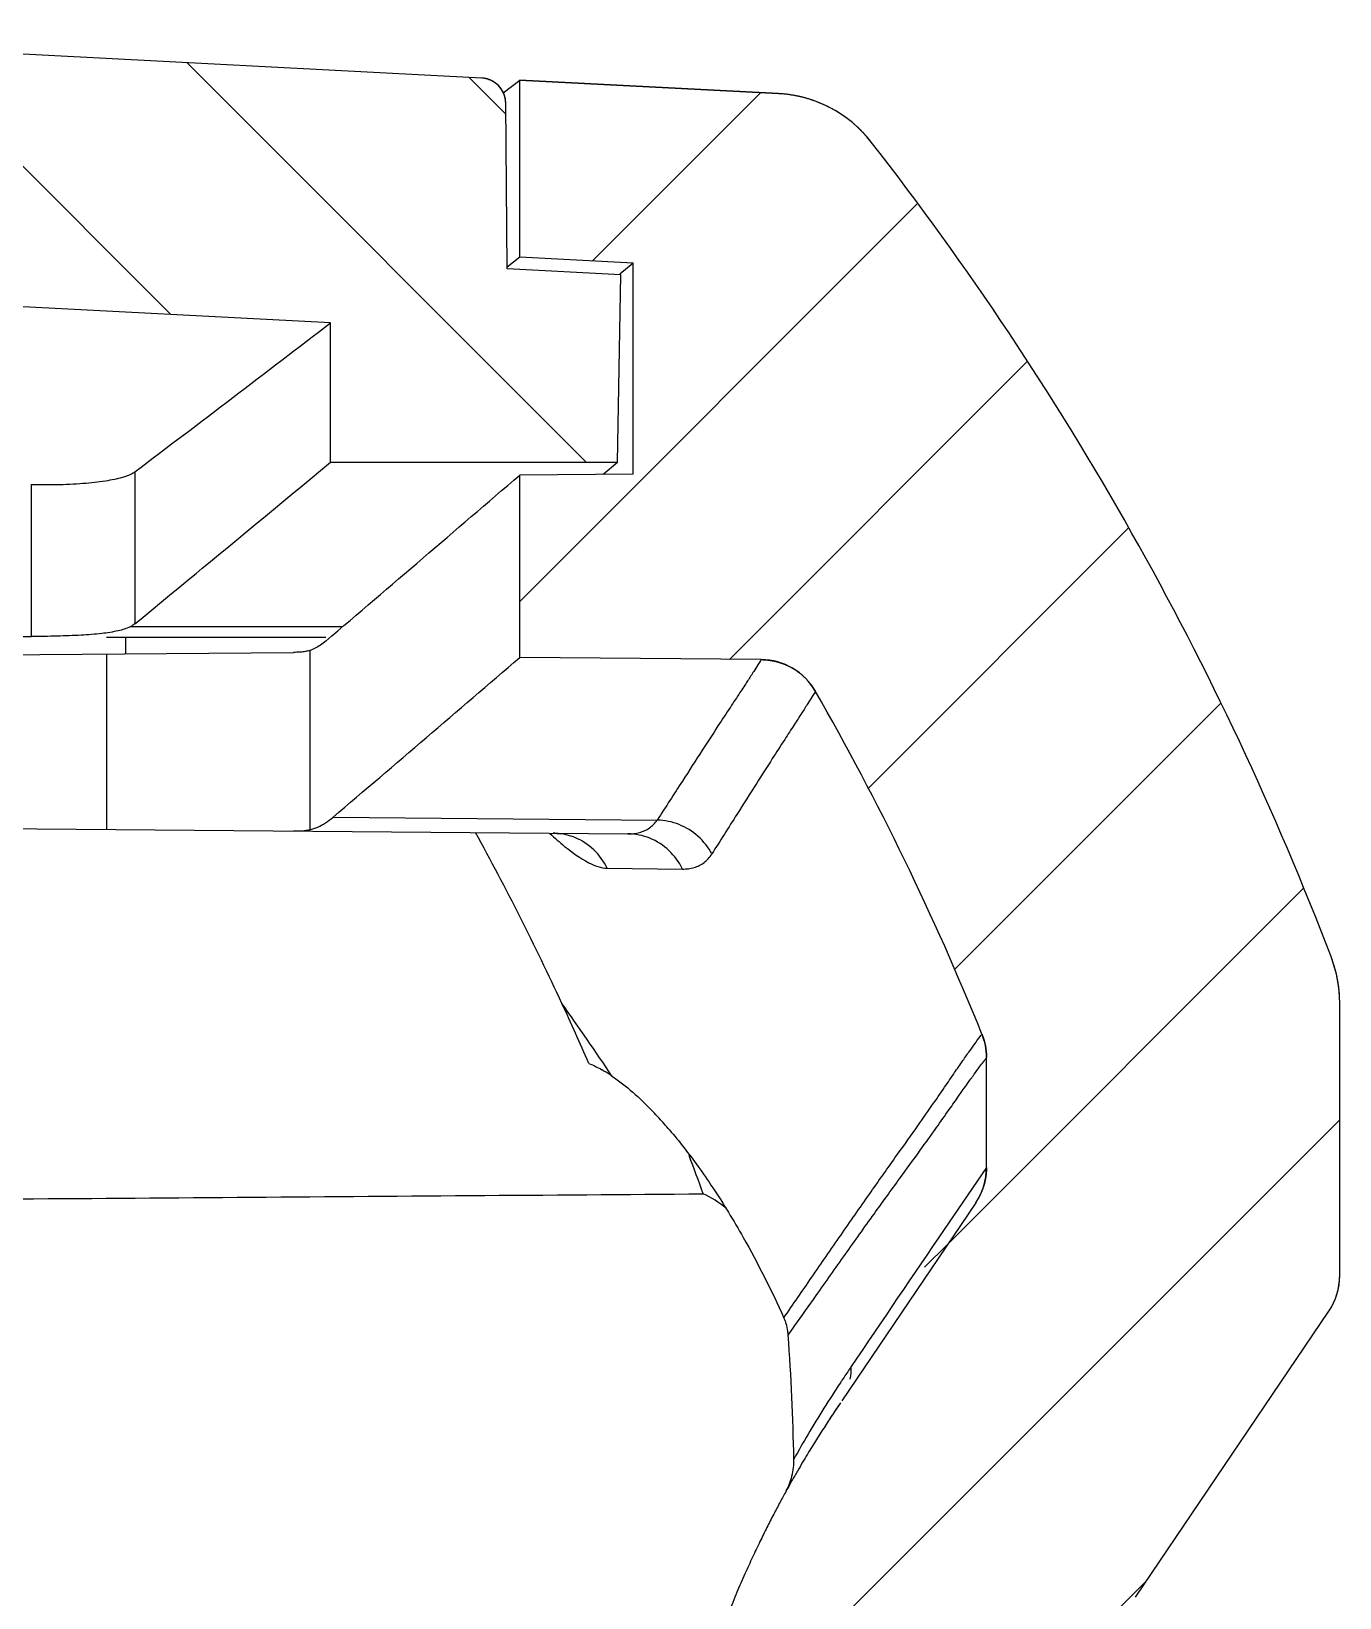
# Model space of a CAD drawing. Header units: millimetres. Extents: x 6083 to 6448, y 1315 to 1569.
# Drawn here: x 6206.71 to 6217.08, y 1501.86 to 1514.27 of the extents above; entities that cross this region are included whole.
import ezdxf

# ---------------------------------------------------------------- set-up
doc = ezdxf.new("R2010")
doc.units = ezdxf.units.MM

msp = doc.modelspace()

# ---------------------------------------------------------------- hatches: boundary and pattern name
at = {"linetype": 'Continuous'}
h = msp.add_hatch(dxfattribs=at)
h.set_pattern_fill('DEFAULT__1', color=40, scale=1.5, angle=135, style=0, pattern_type=0)
h.set_pattern_definition([(135, (5937.74419604273, 1251.767433699985), (-1.0606601718, -1.0606601718), [])])
edge = h.paths.add_edge_path()
edge.add_line((6202.68851067143, 1514.258429574985), (6195.88202617543, 1513.901716837785))
edge.add_spline(control_points=[(6202.68851067143, 1514.258429574985), (6202.95007080233, 1514.272137360585), (6203.21198988413, 1514.272137360585), (6203.47355001503, 1514.258429574985)], knot_values=[0, 0, 0, 0, 1, 1, 1, 1], weights=[1, 0.9990863565000001, 0.9990863565000001, 1], degree=3, periodic=0)
edge.add_line((6210.28003405593, 1513.901716861685), (6203.47355001503, 1514.258429574985))
edge.add_spline(control_points=[(6210.46955923243, 1513.703735954885), (6210.46858570363, 1513.815291326286), (6210.39144077053, 1513.895877974986), (6210.28003403983, 1513.901716554386)], knot_values=[0, 0, 0, 0, 1, 1, 1, 1], weights=[1, 0.8189139795, 0.8189139795, 1], degree=3, periodic=0)
edge.add_line((6210.48103034243, 1512.389124573585), (6210.46955790283, 1513.703735943285))
edge.add_line((6211.38103034323, 1512.341957572286), (6210.48103034243, 1512.389124573586))
edge.add_line((6211.35513526573, 1510.858429574985), (6211.381030343229, 1512.341957572286))
edge.add_line((6209.08103034323, 1510.858429574985), (6211.35513526573, 1510.858429574985))
edge.add_line((6209.08103034323, 1510.858429574985), (6209.08103034323, 1511.961809291585))
edge.add_line((6209.08103034323, 1511.961809291585), (6203.36887810253, 1512.261170505486))
edge.add_spline(control_points=[(6202.79318258393, 1512.261170505486), (6202.98499334653, 1512.271222881585), (6203.177067339931, 1512.271222881585), (6203.36887810253, 1512.261170505486)], knot_values=[0, 0, 0, 0, 1, 1, 1, 1], weights=[1, 0.9990863565000001, 0.9990863565000001, 1], degree=3, periodic=0)
edge.add_line((6202.79318258393, 1512.261170505486), (6197.08103034323, 1511.961809291585))
edge.add_line((6197.08103034323, 1510.858429574985), (6197.08103034323, 1511.961809291585))
edge.add_line((6194.80692542073, 1510.858429574985), (6197.08103034323, 1510.858429574985))
edge.add_line((6194.78103034323, 1512.341957572286), (6194.806925420729, 1510.858429574986))
edge.add_line((6195.68103034433, 1512.389124573685), (6194.78103034323, 1512.341957572286))
edge.add_line((6195.69250277923, 1513.703735411785), (6195.681030344331, 1512.389124573685))
edge.add_spline(control_points=[(6195.88202621803, 1513.901716023685), (6195.77061948883, 1513.895877444385), (6195.693474556431, 1513.815290797085), (6195.69250102683, 1513.703735427085)], knot_values=[0, 0, 0, 0, 1, 1, 1, 1], weights=[1, 0.8189139812, 0.8189139812, 1], degree=3, periodic=0)
h = msp.add_hatch(dxfattribs=at)
h.set_pattern_fill('DEFAULT__4', color=40, scale=1.5, angle=45, style=0, pattern_type=0)
h.set_pattern_definition([(45, (5937.74419604273, 1251.767433699985), (-1.0606601718, 1.0606601718), [])])
edge = h.paths.add_edge_path()
edge.add_line((6212.63124694673, 1409.737580079685), (6210.58103034323, 1409.630132780485))
edge.add_line((6210.58103034323, 1409.630132780485), (6210.58103034323, 1411.032054064885))
edge.add_line((6211.48103034323, 1411.079221066185), (6210.58103034323, 1411.032054064885))
edge.add_line((6211.48103034323, 1411.079221066185), (6211.48103034323, 1412.751793566285))
edge.add_line((6210.58103034323, 1412.759647747285), (6211.48103034323, 1412.751793566285))
edge.add_line((6210.58103034323, 1412.759647747285), (6210.58103034323, 1414.205643292986))
edge.add_line((6210.58103034323, 1414.205643292985), (6212.49589091613, 1414.222354028085))
edge.add_spline(control_points=[(6212.92542761533, 1414.473878129185), (6212.83497863293, 1414.315919889885), (6212.67790547783, 1414.223942459386), (6212.49589091603, 1414.222354042285)], knot_values=[0, 0, 0, 0, 1, 1, 1, 1], weights=[1, 0.9115427754000001, 0.9115427754000001, 1], degree=3, periodic=0)
edge.add_arc((6193.61271535093, 1425.535579327085), 22.2562834119, 330.1973045307, 337.9738372589999)
edge.add_spline(control_points=[(6214.28103031183, 1417.376231674585), (6214.281030311829, 1417.311795437085), (6214.268727002529, 1417.248544687785), (6214.24457309283, 1417.188806782385)], knot_values=[0, 0, 0, 0, 1, 1, 1, 1], weights=[1, 0.9877347667, 0.9877347667, 1], degree=3, periodic=0)
edge.add_line((6214.28103034323, 1417.376231674585), (6214.28103034323, 1418.246205693085))
edge.add_spline(control_points=[(6214.19517543183, 1418.526354601485), (6214.25154908583, 1418.443017148885), (6214.28102983843, 1418.346819409285), (6214.28102984693, 1418.246205693085)], knot_values=[0, 0, 0, 0, 1, 1, 1, 1], weights=[1, 0.9707397476999999, 0.9707397476999999, 1], degree=3, periodic=0)
edge.add_line((6213.13312845683, 1420.096383001885), (6214.195175006729, 1418.526354313985))
edge.add_spline(control_points=[(6211.78103034323, 1424.066013495585), (6211.78103034323, 1423.930942068685), (6211.79091523193, 1423.670820606185), (6211.82892768273, 1423.310012884685), (6211.88330537093, 1422.980578002985), (6211.94685578853, 1422.685291823685), (6212.01502804323, 1422.424513676185), (6212.08502081453, 1422.193667002885), (6212.15472205933, 1421.989168561285), (6212.22277161023, 1421.807364236086), (6212.28844817563, 1421.644733407685), (6212.35154314983, 1421.497891698585), (6212.41242368183, 1421.363264949185), (6212.47098591743, 1421.239106294885), (6212.52719276583, 1421.124462715885), (6212.58101428103, 1421.018524461285), (6212.63241415243, 1420.920619556885), (6212.68137011783, 1420.830149531985), (6212.72788420403, 1420.746557050885), (6212.77198540333, 1420.669311422585), (6212.81375075313, 1420.597867240585), (6212.85324067553, 1420.531767246485), (6212.89068304023, 1420.470331337486), (6212.92651687473, 1420.412599193685), (6212.96140891533, 1420.357341516785), (6212.99497866513, 1420.304996742685), (6213.03036473733, 1420.250613422485), (6213.05975398503, 1420.206070128385), (6213.07684170203, 1420.180285318786), (6213.10582088383, 1420.136999223485), (6213.12260793103, 1420.112082355385)], knot_values=[0, 0, 0, 0, 0.0357142857, 0.0714285714, 0.1071428571, 0.1428571429, 0.1785714286, 0.2142857143, 0.25, 0.2857142857, 0.3214285714, 0.3571428571, 0.3928571429, 0.4285714286, 0.4642857143, 0.5, 0.5357142857, 0.5714285714, 0.6071428571, 0.6428571429, 0.6785714286, 0.7142857143000001, 0.75, 0.7857142856999999, 0.8214285714, 0.8571428570999999, 0.8928571429000001, 0.9285714286, 0.9642857143000001, 1, 1, 1, 1], degree=3, periodic=0)
edge.add_line((6211.78103034323, 1424.066013495585), (6211.78103034323, 1499.450061599585))
edge.add_spline(control_points=[(6213.12282145943, 1503.404309676285), (6213.10644627423, 1503.380004404985), (6213.07838017333, 1503.338099109185), (6213.06107999903, 1503.311998690485), (6213.03550831083, 1503.273290404585), (6213.00074233673, 1503.219984392785), (6212.96841281363, 1503.169709932585), (6212.93423055783, 1503.115768611885), (6212.89907463403, 1503.059351375685), (6212.86227654673, 1502.999239696886), (6212.82352541713, 1502.934695014485), (6212.78252799803, 1502.864948813785), (6212.73920059893, 1502.789519206586), (6212.69343475883, 1502.707821586385), (6212.64517520593, 1502.619291477585), (6212.59439645223, 1502.523340051485), (6212.54110362793, 1502.419344735685), (6212.48531754123, 1502.306614658786), (6212.42707538613, 1502.184347607085), (6212.36636576033, 1502.051556072585), (6212.30335402743, 1501.906816186885), (6212.23751929903, 1501.746272867586), (6212.16882900183, 1501.565985714685), (6212.09787105323, 1501.361953461686), (6212.02595230843, 1501.129986738085), (6211.95525821343, 1500.866016234485), (6211.88880063623, 1500.564750737985), (6211.83152442263, 1500.226431325685), (6211.79140137893, 1499.855236895685), (6211.78103034323, 1499.588483704485), (6211.78103034323, 1499.450061599585)], knot_values=[0, 0, 0, 0, 0.0357142857, 0.0714285714, 0.1071428571, 0.1428571429, 0.1785714286, 0.2142857143, 0.25, 0.2857142857, 0.3214285714, 0.3571428571, 0.3928571429, 0.4285714286, 0.4642857143, 0.5, 0.5357142857, 0.5714285714, 0.6071428571, 0.6428571429, 0.6785714286, 0.7142857143000001, 0.75, 0.7857142856999999, 0.8214285714, 0.8571428570999999, 0.8928571429000001, 0.9285714286, 0.9642857143000001, 1, 1, 1, 1], degree=3, periodic=0)
edge.add_line((6214.19517579543, 1504.989721946985), (6213.13312845683, 1503.419692093285))
edge.add_spline(control_points=[(6214.28103026443, 1505.269870855485), (6214.281030263328, 1505.169257126585), (6214.251549510428, 1505.073059373785), (6214.19517584933, 1504.989721910586)], knot_values=[0, 0, 0, 0, 1, 1, 1, 1], weights=[1, 0.9707397406, 0.9707397406, 1], degree=3, periodic=0)
edge.add_line((6214.28103034323, 1505.269870855485), (6214.28103034323, 1506.139842615385))
edge.add_spline(control_points=[(6214.24457313143, 1506.327267480685), (6214.26872703393, 1506.267529582985), (6214.28103033953, 1506.204278842986), (6214.28103033953, 1506.139842615386)], knot_values=[0, 0, 0, 0, 1, 1, 1, 1], weights=[1, 0.9877347704, 0.9877347704, 1], degree=3, periodic=0)
edge.add_arc((6193.61271540393, 1497.980495794785), 22.2562833526, 22.0261607051, 29.8026946924)
edge.add_spline(control_points=[(6212.49589146603, 1509.293721042485), (6212.677906036528, 1509.292132625385), (6212.83497919703, 1509.200155186885), (6212.92542817653, 1509.042196935885)], knot_values=[0, 0, 0, 0, 1, 1, 1, 1], weights=[1, 0.9115427679000001, 0.9115427679000001, 1], degree=3, periodic=0)
edge.add_line((6212.49589146613, 1509.293721062285), (6210.58103034323, 1509.310431802086))
edge.add_line((6210.58103034323, 1509.310431802086), (6210.58103034323, 1510.756427347786))
edge.add_line((6211.48103034323, 1510.764281528785), (6210.58103034323, 1510.756427347785))
edge.add_line((6211.48103034323, 1510.764281528785), (6211.48103034323, 1512.436854028885))
edge.add_line((6210.58103034323, 1512.484021030285), (6211.48103034323, 1512.436854028886))
edge.add_line((6210.58103034323, 1512.484021030285), (6210.58103034323, 1513.885942314686))
edge.add_line((6210.58103034323, 1513.885942314686), (6212.63124694673, 1513.778495015385))
edge.add_spline(control_points=[(6213.36723773603, 1513.395122296985), (6213.186164792231, 1513.627130528485), (6212.925148268631, 1513.763092305785), (6212.63124694703, 1513.778495021385)], knot_values=[0, 0, 0, 0, 1, 1, 1, 1], weights=[1, 0.9399031894, 0.9399031894, 1], degree=3, periodic=0)
edge.add_arc((6193.60652209533, 1497.980159594586), 25.0620629501, 20.9284713936, 37.9571232149)
edge.add_spline(control_points=[(6217.08103028463, 1506.575476075785), (6217.081030284631, 1506.697807985485), (6217.05883110483, 1506.818108827285), (6217.01516988803, 1506.932383908885)], knot_values=[0, 0, 0, 0, 1, 1, 1, 1], weights=[1, 0.9889313815, 0.9889313815, 1], degree=3, periodic=0)
edge.add_line((6217.08103034323, 1504.411783416185), (6217.08103034323, 1506.575476075785))
edge.add_spline(control_points=[(6216.99517592813, 1504.131634465385), (6217.051549590431, 1504.214971930285), (6217.081030343331, 1504.311169685186), (6217.08103034333, 1504.411783416185)], knot_values=[0, 0, 0, 0, 1, 1, 1, 1], weights=[1, 0.9707397395, 0.9707397395, 1], degree=3, periodic=0)
edge.add_line((6215.46162668763, 1501.864581008885), (6216.99517592813, 1504.131634465485))
edge.add_spline(control_points=[(6214.58103034323, 1499.450061599585), (6214.58103034323, 1499.550884022186), (6214.59260805163, 1499.746915041685), (6214.63566181103, 1500.026686544385), (6214.69672675343, 1500.284650633085), (6214.76711964143, 1500.513442010986), (6214.84011107973, 1500.712576526385), (6214.91275873223, 1500.887324697885), (6214.98336297693, 1501.041776272985), (6215.05188083253, 1501.180772213985), (6215.11943822313, 1501.309087630985), (6215.18686494403, 1501.429921598385), (6215.25750964083, 1501.549699439985), (6215.32579753233, 1501.659406881885), (6215.38670229673, 1501.753177571385), (6215.43331145533, 1501.822404570485), (6215.45686465693, 1501.857482549085)], knot_values=[0, 0, 0, 0, 0.0714285714, 0.1428571429, 0.2142857143, 0.2857142857, 0.3571428571, 0.4285714286, 0.5, 0.5714285714, 0.6428571429, 0.7142857143000001, 0.7857142856999999, 0.8571428570999999, 0.9285714286, 1, 1, 1, 1], degree=3, periodic=0)
edge.add_line((6214.58103034323, 1499.450061599585), (6214.58103034323, 1499.389080184885))
edge.add_spline(control_points=[(6214.48737941983, 1499.171318713085), (6214.54802325193, 1499.228784336586), (6214.581030343231, 1499.305533956686), (6214.58103034323, 1499.389080184885)], knot_values=[0, 0, 0, 0, 1, 1, 1, 1], weights=[1, 0.9457656888, 0.9457656888, 1], degree=3, periodic=0)
edge.add_line((6214.48737941983, 1499.171318713085), (6214.161277420631, 1498.862306995585))
edge.add_spline(control_points=[(6214.16127742063, 1498.862306995585), (6214.108926528529, 1498.812699697485), (6214.042651715929, 1498.784254150585), (6213.97062913093, 1498.780479606885)], knot_values=[0, 0, 0, 0, 1, 1, 1, 1], weights=[1, 0.9588775488, 0.9588775488, 1], degree=3, periodic=0)
edge.add_line((6213.58103034323, 1498.760061599585), (6213.97062913093, 1498.780479606885))
edge.add_line((6213.58103034323, 1498.760061599585), (6213.58103034323, 1424.756013495585))
edge.add_line((6213.58103034323, 1424.756013495585), (6213.97062913093, 1424.735595488286))
edge.add_spline(control_points=[(6214.16127742063, 1424.653768099585), (6214.108926528529, 1424.703375397685), (6214.042651715929, 1424.731820944485), (6213.97062913093, 1424.735595488286)], knot_values=[0, 0, 0, 0, 1, 1, 1, 1], weights=[1, 0.9588775488, 0.9588775488, 1], degree=3, periodic=0)
edge.add_line((6214.48737941983, 1424.344756381985), (6214.161277420631, 1424.653768099585))
edge.add_spline(control_points=[(6214.48737941983, 1424.344756381985), (6214.54802325193, 1424.287290758486), (6214.581030343231, 1424.210541138486), (6214.58103034323, 1424.126994910285)], knot_values=[0, 0, 0, 0, 1, 1, 1, 1], weights=[1, 0.9457656888, 0.9457656888, 1], degree=3, periodic=0)
edge.add_line((6214.58103034323, 1424.126994910285), (6214.58103034323, 1424.066013495586))
edge.add_spline(control_points=[(6215.45632748963, 1421.659392486185), (6215.43179214473, 1421.695927069286), (6215.38263670173, 1421.768959578085), (6215.31652888723, 1421.871111410886), (6215.24161350223, 1421.992595170885), (6215.16756200233, 1422.119937829485), (6215.09679583413, 1422.248992823085), (6215.02543954573, 1422.387614072785), (6214.95162758683, 1422.541844012585), (6214.87400270213, 1422.719022779285), (6214.79394186373, 1422.924983354985), (6214.71502636943, 1423.165198760685), (6214.64454602213, 1423.442362805985), (6214.59437016843, 1423.746402125785), (6214.58103034323, 1423.957535760485), (6214.58103034323, 1424.066013495585)], knot_values=[0, 0, 0, 0, 0.0769230769, 0.1538461538, 0.2307692308, 0.3076923077, 0.3846153846, 0.4615384615, 0.5384615385, 0.6153846154, 0.6923076923, 0.7692307692, 0.8461538462, 0.9230769231, 1, 1, 1, 1], degree=3, periodic=0)
edge.add_line((6216.995175041829, 1419.384441939785), (6215.461626687629, 1421.651494086185))
edge.add_spline(control_points=[(6217.08103014113, 1419.104293490785), (6217.081030133229, 1419.204907208185), (6217.051549380529, 1419.301104948885), (6216.99517572593, 1419.384442402485)], knot_values=[0, 0, 0, 0, 1, 1, 1, 1], weights=[1, 0.9707397470999999, 0.9707397470999999, 1], degree=3, periodic=0)
edge.add_line((6217.08103034323, 1416.940603335285), (6217.08103034323, 1419.104293490785))
edge.add_spline(control_points=[(6217.01517000273, 1416.583695712485), (6217.058831166531, 1416.697970732585), (6217.081030318931, 1416.818271501886), (6217.08103031893, 1416.940603335185)], knot_values=[0, 0, 0, 0, 1, 1, 1, 1], weights=[1, 0.9889313951, 0.9889313951, 1], degree=3, periodic=0)
edge.add_arc((6193.60652214973, 1425.535915464685), 25.0620628852, 322.0428767734, 339.0715383983)
edge.add_spline(control_points=[(6212.63124694703, 1409.737580073685), (6212.925148268631, 1409.752982789285), (6213.186164792231, 1409.888944566586), (6213.36723773603, 1410.120952798085)], knot_values=[0, 0, 0, 0, 1, 1, 1, 1], weights=[1, 0.9399031894, 0.9399031894, 1], degree=3, periodic=0)

# ---------------------------------------------------------------- linework, layer by layer
at = {"color": 7, "linetype": 'Continuous'}
for p, q in [((6210.28003405593, 1513.901716861685), (6203.47355001503, 1514.258429574985)), ((6210.28003405593, 1513.901716861685), (6203.47355001503, 1514.258429574985)), ((6210.44952132513, 1513.785529609886), (6210.58103034323, 1513.885942314686)), ((6212.63124694673, 1513.778495015385), (6210.58103034323, 1513.885942314686)), ((6210.58103034323, 1512.484021030285), (6210.58103034323, 1513.885942314686)), ((6210.58103034323, 1513.885942314686), (6212.63124694673, 1513.778495015385)), ((6210.58103034323, 1512.484021030285), (6210.58103034323, 1513.885942314686)), ((6210.48103034243, 1512.389124573585), (6210.46955790283, 1513.703735943285)), ((6210.48103034243, 1512.389124573585), (6210.46955790283, 1513.703735943285)), ((6210.48089208973, 1512.406087029385), (6210.58103034323, 1512.484021030285)), ((6210.58103034323, 1512.484021030285), (6211.48103034323, 1512.436854028885)), ((6210.58103034323, 1512.484021030285), (6211.48103034323, 1512.436854028885)), ((6211.37331661653, 1512.351730993485), (6211.48103034323, 1512.436854028885)), ((6211.48103034323, 1510.764281528785), (6211.48103034323, 1512.436854028885)), ((6211.48103034323, 1510.764281528785), (6211.48103034323, 1512.436854028885)), ((6211.38103034323, 1512.341957572286), (6210.48103034243, 1512.389124573585)), ((6211.38103034323, 1512.341957572286), (6210.48103034243, 1512.389124573585)), ((6211.35513526573, 1510.858429574985), (6211.38103034323, 1512.341957572286)), ((6211.35513526573, 1510.858429574985), (6211.38103034323, 1512.341957572286)), ((6209.08103034323, 1511.961809291585), (6203.36887810253, 1512.261170505486)), ((6209.08103034323, 1511.961809291585), (6203.36887810253, 1512.261170505486)), ((6209.08103034323, 1510.858429574985), (6209.08103034323, 1511.961809291585)), ((6209.08103034323, 1510.858429574985), (6209.08103034323, 1511.961809291585)), ((6209.08103034323, 1510.858429574985), (6211.35513526573, 1510.858429574985)), ((6209.08103034323, 1510.858429574985), (6211.35513526573, 1510.858429574985)), ((6211.24290260693, 1510.762199134185), (6211.35513526573, 1510.858429574985)), ((6206.70857122883, 1510.681757342785), (6206.70857122883, 1509.476409685985)), ((6207.52977862603, 1510.781984359185), (6207.52977862603, 1509.577473767985)), ((6211.48103034323, 1510.764281528785), (6210.58103034323, 1510.756427347785)), ((6211.48103034323, 1510.764281528785), (6210.58103034323, 1510.756427347785)), ((6210.58103034323, 1509.310431802086), (6210.58103034323, 1510.756427347785)), ((6210.58103034323, 1509.310431802086), (6210.58103034323, 1510.756427347785)), ((6209.04312829373, 1509.468708064285), (6207.30484005513, 1509.468708064285)), ((6207.45689720473, 1509.339441940285), (6207.45689720473, 1509.468708064285)), ((6209.17582060253, 1509.553862159486), (6207.49223086303, 1509.553862159486)), ((6205.08103034323, 1509.318708064285), (6208.78822210223, 1509.351060236685)), ((6207.30484005513, 1509.338114957685), (6207.30484005513, 1507.949301170985)), ((6208.91569416493, 1509.366048666785), (6208.91569416493, 1507.946104427285)), ((6212.49589146613, 1509.293721062285), (6210.58103034323, 1509.310431802086)), ((6212.49589146613, 1509.293721062285), (6210.58103034323, 1509.310431802086)), ((6205.08103034323, 1507.968708064285), (6211.43812321543, 1507.913230555285)), ((6209.10034860583, 1508.044929702985), (6211.67086988803, 1508.022878859585)), ((6210.84464762913, 1507.918434305285), (6210.90075430263, 1507.912684218685)), ((6211.27320119443, 1507.641489262085), (6211.87010727293, 1507.634676360685)), ((6217.08103034323, 1504.411783416185), (6217.08103034323, 1506.575476075785)), ((6217.08103034323, 1504.411783416185), (6217.08103034323, 1506.575476075785)), ((6214.22045355463, 1506.294075798885), (6214.23839474543, 1506.318773427685)), ((6214.28103034323, 1505.269870855485), (6214.28103034323, 1506.139842615386)), ((6214.28103034323, 1505.269870855485), (6214.28103034323, 1506.139842615386)), ((6214.28103034323, 1505.269870855485), (6213.94596487963, 1504.778862701985)), ((6214.19517579543, 1504.989721946985), (6213.13312845683, 1503.419692093285)), ((6214.19517579543, 1504.989721946985), (6213.13312845683, 1503.419692093285)), ((6215.46162668763, 1501.864581008885), (6216.99517592813, 1504.131634465485)), ((6215.46162668763, 1501.864581008885), (6216.99517592813, 1504.131634465485)), ((6212.70889250443, 1503.941095579185), (6212.74628163383, 1503.993937545585)), ((6212.74628163383, 1503.993937545585), (6212.76265837813, 1504.017094717985))]:
    msp.add_line(p, q, dxfattribs=at)
for centre, radius, start, end in [((6210.26956684863, 1513.701990648186), 0.1999999992, 0.4999998853054206, 86.99999999780283), ((6212.57891099073, 1512.779865486586), 1.0000000001, 37.97058295871, 87.0000000002034), ((6193.60652209533, 1497.980159594586), 25.0620629501, 20.92847139361006, 37.95712321488714), ((6193.60652209533, 1497.980159594586), 25.0620629501, 20.92847139361006, 37.95712321488714), ((5989.05332219343, 1799.647041413685), 362.180873855, 307.1012024019153, 307.4095185055937), ((5875.75856385723, 1912.934738761685), 522.2731319554, 309.4381325152174, 309.6588334344902), ((5787.95325425883, 2003.081961652885), 648.8441021130001, 310.4650938465068, 310.6438325204948), ((5799.61232649913, 1988.659219842285), 631.4036237897, 310.4313182300168, 310.6080682509074), ((6212.49152819823, 1508.793740081085), 0.4999999999, 29.79602188409669, 89.49999999977393), ((6193.61271540393, 1497.980495794785), 22.2562833526, 22.02616070511135, 29.80269469240833), ((6193.61271540393, 1497.980495794785), 22.2562833526, 22.02616070511135, 29.80269469240833), ((6190.63475536003, 1497.172578787186), 22.3512980764, 24.85988394320379, 28.7536741597128), ((6210.84126157543, 1507.456113246986), 0.4623084727, 82.62218072019468, 89.47745830658391), ((6216.08103028523, 1506.575476075885), 0.9999999994, 0, 20.91041646120164), ((6190.96396195943, 1492.383933799285), 24.479797044, 33.77863474270755, 35.41281045810705), ((6195.63946436173, 1499.452361742985), 16.8519993959, 23.2136488681117, 24.98040480470628), ((6213.78103033963, 1506.139842615386), 0.5, 0, 22.01502558019681), ((6210.71240696423, 1505.127007639886), 1.0537148881, 59.4071992537788, 60.47404147697513), ((6210.62794419923, 1504.987108269185), 1.217127946, 55.79452597939333, 59.33627617671635), ((6209.32188680903, 1503.493533449986), 3.2063466087, 43.8158752400921, 44.0051376294956), ((6209.23101740763, 1503.406736471985), 3.3320084029, 42.53984877500527, 43.81101152511895), ((6209.05188798403, 1503.243188849785), 3.5745673275, 40.56081151660146, 42.53012210529464), ((6195.85236856473, 1499.271685115285), 17.1874732769, 19.68363182989006, 20.75928560859643), ((6213.78103026443, 1505.269870861285), 0.5, 325.9235978864904, 359.9999993328981), ((6484.63666472773, 1320.283662992185), 327.5850024835, 145.7227533339014, 145.9525055686967), ((6216.58103034333, 1504.411783416185), 0.5, 325.9235978863026, 0), ((6212.21659357953, 1503.872268507485), 0.5026119861, 21.39212720560273, 24.32894561930862), ((6212.23312237553, 1503.878733248285), 0.4848639193, 18.34529659669491, 21.3932498921023), ((6212.21811692473, 1503.902712681385), 0.4923271076, 8.028205940005131, 15.1451631305099), ((6212.23770531923, 1503.905680882486), 0.4725161934000001, 4.298306073906027, 8.003544192492408), ((6195.03638992243, 1502.639770710985), 17.7204141284, 1.034533245404569, 4.211406882100084), ((6224.30518475943, 1496.151913358885), 13.4160931794, 145.9071353025175, 146.3450205631138), ((6223.14627547223, 1496.948086816585), 12.0100874398, 145.839366229899, 145.9535298543171), ((6212.72854879453, 1503.676539612286), 0.4799628116, 350.0421309071947, 1.827701197396217), ((6220.92342503793, 1498.384624605686), 9.363745188, 146.4148939991123, 149.369610488615), ((6222.81394366443, 1497.147659870685), 11.6229653991, 146.356938034607, 146.4903925500007), ((6223.08654805813, 1496.674546061885), 12.0235390985, 145.9638709995184, 146.7278572866937), ((6220.49573997253, 1498.647422704885), 8.8617984691, 149.4227939109065, 150.8816128296915)]:
    msp.add_arc(centre, radius, start, end, dxfattribs=at)
for points, start_tangent, end_tangent in [([(6210.46955923243, 1513.703735954885), (6210.46947547523, 1513.708035537085), (6210.46929743843, 1513.712368083685), (6210.46902292203, 1513.716730880885), (6210.46864981223, 1513.721121076385), (6210.46817609083, 1513.725535680886), (6210.46759984483, 1513.729971571385), (6210.46691927553, 1513.734425494486), (6210.46613270793, 1513.738894070885), (6210.46523860023, 1513.743373800685), (6210.46423555233, 1513.747861068385), (6210.46312231553, 1513.752352150185), (6210.46189780023, 1513.756843220785), (6210.46056108433, 1513.761330361585), (6210.45911142133, 1513.765809568885), (6210.45754824683, 1513.770276763985), (6210.45587118593, 1513.774727802285), (6210.45408005863, 1513.779158484685), (6210.45217488583, 1513.783564568285), (6210.45015589303, 1513.787941778085), (6210.44802351493, 1513.792285819286), (6210.44577839803, 1513.796592389785), (6210.44342140273, 1513.800857192985), (6210.44095360423, 1513.805075951085), (6210.43837629313, 1513.809244417886), (6210.43569097413, 1513.813358392985), (6210.43289936473, 1513.817413734485), (6210.43000339183, 1513.821406372685), (6210.42700518853, 1513.825332323185), (6210.42390708883, 1513.829187699685), (6210.42071162213, 1513.832968726885), (6210.41742150643, 1513.836671752485), (6210.41403964053, 1513.840293258686), (6210.41056909623, 1513.843829873585), (6210.40701310793, 1513.847278381586), (6210.40337506373, 1513.850635732985), (6210.39965849393, 1513.853899053185), (6210.39586705983, 1513.857065650385), (6210.39200454233, 1513.860133023386), (6210.38807482893, 1513.863098867385), (6210.38408190143, 1513.865961079585), (6210.38002982273, 1513.868717763685), (6210.37592272383, 1513.871367232985), (6210.37176479053, 1513.873908013085), (6210.36756024953, 1513.876338843085), (6210.36331335583, 1513.878658675985), (6210.35902837943, 1513.880866678385), (6210.35470959193, 1513.882962228685), (6210.35036125443, 1513.884944914785), (6210.34598760493, 1513.886814531085), (6210.34159284633, 1513.888571074085), (6210.33718113563, 1513.890214737685), (6210.33275657243, 1513.891745907585), (6210.32832318893, 1513.893165155285), (6210.32388494033, 1513.894473230785), (6210.31944569583, 1513.895671055785), (6210.31500923023, 1513.896759715685), (6210.31057921643, 1513.897740451185), (6210.30615921853, 1513.898614650185), (6210.30175268553, 1513.899383838485), (6210.29736294623, 1513.900049671285), (6210.29299320403, 1513.900613923685), (6210.28864653343, 1513.901078481385), (6210.28432587633, 1513.901445331685), (6210.28003403983, 1513.901716554386)], (-0.008726533427353795, 0.999961923082245), (-0.9986295347461835, 0.05233595640304205)), ([(6213.36723773603, 1513.395122296985), (6213.35918266073, 1513.405306228186), (6213.35097342103, 1513.415412183485), (6213.34261095093, 1513.425436838985), (6213.33409627593, 1513.435376878685), (6213.32543051363, 1513.445228997885), (6213.31661487373, 1513.454989905586), (6213.30765065853, 1513.464656328185), (6213.29853926233, 1513.474225012285), (6213.28928217153, 1513.483692727985), (6213.27988096403, 1513.493056272285), (6213.27033730933, 1513.502312471685), (6213.26065296723, 1513.511458185885), (6213.25082978773, 1513.520490310985), (6213.24086970983, 1513.529405781985), (6213.23077476073, 1513.538201576785), (6213.22054705453, 1513.546874718485), (6213.21018879123, 1513.555422279385), (6213.19970225533, 1513.563841382885), (6213.18908981403, 1513.572129207686), (6213.17835391613, 1513.580282989785), (6213.16749708983, 1513.588300025785), (6213.15652194113, 1513.596177675785), (6213.14543115163, 1513.603913365985), (6213.13422747683, 1513.611504591285), (6213.12291374343, 1513.618948918185), (6213.11149284723, 1513.626243987185), (6213.09996775093, 1513.633387514985), (6213.08834148103, 1513.640377296985), (6213.07661712583, 1513.647211209685), (6213.06479783223, 1513.653887212585), (6213.05288680333, 1513.660403350185), (6213.04088729523, 1513.666757754185), (6213.02880261413, 1513.672948644785), (6213.01663611323, 1513.678974332785), (6213.00439119003, 1513.684833220885), (6212.99207128263, 1513.690523805285), (6212.97967986693, 1513.696044676485), (6212.96722045293, 1513.701394521285), (6212.95469658203, 1513.706572122785), (6212.94211182313, 1513.711576362085), (6212.92946976963, 1513.716406218585), (6212.91677403583, 1513.721060770785), (6212.90402825363, 1513.725539196485), (6212.89123606933, 1513.729840773385), (6212.87840113973, 1513.733964879085), (6212.86552712923, 1513.737910991385), (6212.85261770613, 1513.741678687885), (6212.83967653943, 1513.745267645686), (6212.82670729543, 1513.748677641585), (6212.81371363433, 1513.751908550785), (6212.80069920713, 1513.754960347185), (6212.78766765243, 1513.757833101785), (6212.77462259283, 1513.760526982185), (6212.76156763233, 1513.763042251685), (6212.74850635303, 1513.765379267985), (6212.73544231203, 1513.767538481885), (6212.72237903863, 1513.769520436285), (6212.70932003143, 1513.771325764285), (6212.69626875543, 1513.772955188085), (6212.68322863973, 1513.774409516885), (6212.67020307443, 1513.775689645585), (6212.65719540823, 1513.776796552485), (6212.64420894613, 1513.777731297786), (6212.63124694703, 1513.778495021385)], (-0.6152568104362247, 0.7883267452090179), (-0.9986295347567048, 0.05233595620228662)), ([(6206.70857122883, 1510.681757342785), (6206.93594195773, 1510.681872695685), (6207.14413664193, 1510.693073701585), (6207.31724216763, 1510.714307165185), (6207.44951579713, 1510.744762531385), (6207.52977862603, 1510.781984359185)], (0.9997290944469353, -0.02327525974744445), (0.7975959679595982, 0.6031920688260014)), ([(6207.52977862603, 1509.577473767985), (6207.51310233273, 1509.565577686885), (6207.49223086303, 1509.553862159486)], (-0.7723277174388226, -0.6352242886380672), (-0.8922736440223351, -0.4514950101419762)), ([(6202.63375947543, 1509.468708064285), (6204.00139782313, 1509.468727033985), (6205.36180396703, 1509.469846350085), (6206.70857122883, 1509.476409685985)], (1, 0), (0.9999623162115958, 0.0086813683679748)), ([(6207.26658574363, 1509.500577416085), (6207.10368779763, 1509.487225331186), (6206.91418386133, 1509.479773517885), (6206.70857122883, 1509.476409685985)], (-0.993461728766684, -0.1141656405224957), (-0.9999623162119665, -0.008681368325291624)), ([(6207.39835567733, 1509.522184043585), (6207.26658574363, 1509.500577416085)], (-0.9746232803229731, -0.2238514271843883), (-0.9934617287573735, -0.1141656406035157)), ([(6207.49223086303, 1509.553862159486), (6207.39835567733, 1509.522184043585)], (-0.8922736437796318, -0.4514950106216221), (-0.9746232803758796, -0.2238514269540393)), ([(6209.04312829373, 1509.440404617785), (6209.00149341003, 1509.408699260285), (6208.95899977933, 1509.383895479685), (6208.91569416493, 1509.366048666785)], (-0.7608167862032642, -0.6489667309125612), (-0.95006168870251, -0.3120621535203131)), ([(6208.88174064153, 1509.357932349785), (6208.83924458473, 1509.352989002785), (6208.78822210223, 1509.351060236685)], (-0.9858747365329092, -0.1674843391668815), (-0.9999619230614444, -0.008726535810850235)), ([(6208.91569416493, 1509.366048666785), (6208.88174064153, 1509.357932349785)], (-0.950061688546229, -0.3120621539961048), (-0.9858747363282172, -0.1674843403717748)), ([(6212.49589146613, 1509.293721062285), (6212.48940667513, 1509.283739777485), (6212.46938487683, 1509.252793447885), (6212.43528010743, 1509.199788524586), (6212.38708824133, 1509.125133505785), (6212.32635416303, 1509.032537671785), (6212.25051183853, 1508.917807725685), (6212.15214179063, 1508.767989088286), (6212.02760809113, 1508.575891379485), (6211.86993118533, 1508.331264122885), (6211.67086993383, 1508.022878859185)], (-0.5452377634138723, -0.8382814451885704), (-0.5430317680268562, -0.8397121524151159)), ([(6212.49589146603, 1509.293721042485), (6212.50368384183, 1509.293592299385), (6212.51150473523, 1509.293340859485), (6212.51935141183, 1509.292965349485), (6212.52722107353, 1509.292464472386), (6212.53511086113, 1509.291837010785), (6212.54301785703, 1509.291081829685), (6212.55093908793, 1509.290197879885), (6212.55887152793, 1509.289184200785), (6212.56681210163, 1509.288039922985), (6212.57475768743, 1509.286764271185), (6212.58270512093, 1509.285356566385), (6212.59065119853, 1509.283816228885), (6212.59859268163, 1509.282142779885), (6212.60652630003, 1509.280335843986), (6212.61444875593, 1509.278395150485), (6212.62235672873, 1509.276320535985), (6212.63024687833, 1509.274111944985), (6212.63811585043, 1509.271769431685), (6212.64596028043, 1509.269293160985), (6212.65377679793, 1509.266683409385), (6212.66156203153, 1509.263940565285), (6212.66931261353, 1509.261065130185), (6212.67702518443, 1509.258057717985), (6212.68469639743, 1509.254919055785), (6212.69232292373, 1509.251649982785), (6212.69990145663, 1509.248251450585), (6212.70742871673, 1509.244724521986), (6212.71490145623, 1509.241070370085), (6212.72231646363, 1509.237290277185), (6212.72967056843, 1509.233385633085), (6212.73696064573, 1509.229357933785), (6212.74418362023, 1509.225208779385), (6212.75133647083, 1509.220939871985), (6212.75841623493, 1509.216553013385), (6212.76542001233, 1509.212050102485), (6212.77234496923, 1509.207433132785), (6212.77918834203, 1509.202704188986), (6212.78594744113, 1509.197865444385), (6212.79261965423, 1509.192919157385), (6212.79920244973, 1509.187867668085), (6212.80569337983, 1509.182713394485), (6212.81209008363, 1509.177458828985), (6212.81839028953, 1509.172106534586), (6212.82459181803, 1509.166659140685), (6212.83069258413, 1509.161119339085), (6212.83669059923, 1509.155489879685), (6212.84258397303, 1509.149773566585), (6212.84837091543, 1509.143973253485), (6212.85404973783, 1509.138091839086), (6212.85961885403, 1509.132132263285), (6212.86507678203, 1509.126097502285), (6212.87042214393, 1509.119990564285), (6212.87565366703, 1509.113814484985), (6212.88077018423, 1509.107572323285), (6212.88577063353, 1509.101267156485), (6212.89065405853, 1509.094902076585), (6212.89541960803, 1509.088480185185), (6212.90006653523, 1509.082004589985), (6212.90459419733, 1509.075478399785), (6212.90900205463, 1509.068904721185), (6212.91328966893, 1509.062286653785), (6212.91745670313, 1509.055627286885), (6212.92150291913, 1509.048929695385), (6212.92542817653, 1509.042196935885)], (0.9999619230648747, -0.00872653541778053), (0.4969137098376882, -0.8677999567730722)), ([(6212.92542899333, 1509.042197403585), (6212.91896474063, 1509.032095541885), (6212.89901378253, 1509.000763796985), (6212.86506024433, 1508.947086992685), (6212.81706654463, 1508.871435202185), (6212.75657363553, 1508.777582286185), (6212.68103541093, 1508.661286096485), (6212.58310734963, 1508.509467574085), (6212.45913697503, 1508.314854474485), (6212.30211225423, 1508.067086636185), (6212.10377103613, 1507.754757279185)], (-0.5394995266602957, -0.841985902930279), (-0.5368557570034964, -0.8436740461648699)), ([(6208.91569416493, 1507.946104427285), (6208.97887528053, 1507.967407493685), (6209.04045372713, 1508.000384025685), (6209.10034860583, 1508.044929702985)], (0.9720836974712269, 0.234634364726628), (0.7611987589419908, 0.6485186577001258)), ([(6211.43812321793, 1507.913230555285), (6211.48613667593, 1507.915746298185), (6211.53063834113, 1507.924277864485), (6211.57151261333, 1507.939019221785), (6211.60864014373, 1507.960204786885), (6211.64179573423, 1507.988040018885), (6211.67086988803, 1508.022878859585)], (0.9999619201998575, -0.008726863710064965), (0.574009246800581, 0.8188488166856137)), ([(6212.10377029963, 1507.754756902985), (6211.99431862573, 1507.893484407685), (6211.84371693123, 1507.986761450285), (6211.67087010673, 1508.022879053186)], (-0.4730234507651834, 0.8810498368572565), (-0.9995368169822723, 0.03043273725690159)), ([(6208.78822210223, 1507.936355891985), (6208.83917325503, 1507.937069643085), (6208.88168726373, 1507.940275506086), (6208.91569416493, 1507.946104427285)], (0.9999619230639495, -0.008726535523809522), (0.972083697458556, 0.2346343647791232)), ([(6210.82031736873, 1507.915349649085), (6210.93686545703, 1507.814321694485)], (0.7363386922102918, -0.676613131969841), (0.77621868092701, -0.6304637653187795)), ([(6211.16738733823, 1507.787078068285), (6211.01820252143, 1507.883662006185), (6210.90062738523, 1507.914594243985)], (-0.724673904808097, 0.6890919617077138), (-0.9917636499235079, 0.1280814689578541)), ([(6211.87010727933, 1507.634676363985), (6211.76350764333, 1507.781072343985), (6211.61279150123, 1507.878257849286), (6211.43812294963, 1507.913230570985)], (-0.4328699432222437, 0.9014563840002309), (-0.9999619231524591, 0.008726525381579791)), ([(6210.93686545703, 1507.814321694485), (6211.12924498593, 1507.684379141585), (6211.27320119443, 1507.641489262085)], (0.7762186807774041, -0.6304637655029721), (0.9999504745803764, -0.009952305586142041)), ([(6211.27320142643, 1507.641489381786), (6211.16738733823, 1507.787078068285)], (-0.4331733430723046, 0.9013106317200322), (-0.7246739050027259, 0.689091961503035)), ([(6211.87010727293, 1507.634676360685), (6211.91846187103, 1507.637352360785), (6211.96323470253, 1507.646647221085), (6212.00430649773, 1507.662774017585), (6212.04155361653, 1507.685990047985), (6212.07474627913, 1507.716521243485), (6212.10377103613, 1507.754757279185)], (0.9999354298884366, -0.01136380454898051), (0.536858038633924, 0.8436725942888844)), ([(6217.08103028463, 1506.575476075785), (6217.08096590313, 1506.586823272885), (6217.08077251593, 1506.598180061385), (6217.08044979583, 1506.609544252585), (6217.07999746483, 1506.620913646786), (6217.07941529483, 1506.632286034886), (6217.07870310753, 1506.643659199685), (6217.07786077533, 1506.655030917385), (6217.07688822093, 1506.666398958885), (6217.07578541813, 1506.677761091285), (6217.07455239153, 1506.689115079185), (6217.07318921693, 1506.700458686685), (6217.07169602133, 1506.711789678086), (6217.07007298273, 1506.723105819785), (6217.06832033043, 1506.734404881685), (6217.06643834483, 1506.745684638885), (6217.06442735683, 1506.756942872486), (6217.06228774853, 1506.768177371685), (6217.06001995223, 1506.779385934885), (6217.05762445043, 1506.790566371486), (6217.05510177543, 1506.801716502785), (6217.05245250903, 1506.812834163786), (6217.04967728203, 1506.823917204485), (6217.04677677373, 1506.834963491185), (6217.04375171153, 1506.845970907985), (6217.04060287003, 1506.856937357985), (6217.03733107073, 1506.867860764785), (6217.03393718143, 1506.878739073685), (6217.03042211513, 1506.889570252886), (6217.02678682953, 1506.900352294685), (6217.02303232633, 1506.911083217085), (6217.01915965023, 1506.921761064385), (6217.01516988803, 1506.932383908885)], (0, 1), (-0.3569078333377053, 0.9341396033260687)), ([(6212.67457067833, 1504.079333293285), (6212.89476625363, 1504.398334093485), (6213.12505489003, 1504.731842433386), (6213.35281160783, 1505.058129799985), (6213.55548443743, 1505.345055813385), (6213.71967742683, 1505.576732168285), (6213.84815406673, 1505.759893355586), (6213.94882702783, 1505.905914899785), (6214.02825510253, 1506.022161650685), (6214.09345680263, 1506.116766728685), (6214.14771530553, 1506.193591874585), (6214.19030147243, 1506.252588208885), (6214.22045355463, 1506.294075798885)], (0.5687863585956696, 0.8224853058112822), (0.5877757723557728, 0.8090238818672628)), ([(6214.24457313143, 1506.327267480685), (6214.24677794933, 1506.321719397786), (6214.24891863873, 1506.316139352485), (6214.25099453543, 1506.310528451285), (6214.25300500083, 1506.304887818785), (6214.25494942203, 1506.299218596286), (6214.25682721283, 1506.293521941785), (6214.25863781413, 1506.287799028785), (6214.26038069413, 1506.282051045485), (6214.26205534923, 1506.276279194185), (6214.26366130443, 1506.270484690386), (6214.26519811333, 1506.264668761685), (6214.26666535923, 1506.258832647385), (6214.26806265463, 1506.252977597185), (6214.26938964233, 1506.247104870585), (6214.27064599543, 1506.241215735885), (6214.27183141733, 1506.235311469185), (6214.27294564253, 1506.229393353485), (6214.27398843633, 1506.223462677985), (6214.27495959503, 1506.217520736785), (6214.27585894663, 1506.211568828385), (6214.27668635003, 1506.205608254285), (6214.27744169593, 1506.199640318185), (6214.27812490623, 1506.193666325385), (6214.27873593453, 1506.187687581185), (6214.27927476553, 1506.181705390685), (6214.27974141563, 1506.175721057185), (6214.28013593223, 1506.169735881485), (6214.28045839383, 1506.163751161286), (6214.28070891003, 1506.157768189785), (6214.28088762083, 1506.151788254886), (6214.28099469713, 1506.145812638485), (6214.28103033953, 1506.139842615386)], (0.3748497305279806, -0.9270855837101021), (0, -1)), ([(6211.12713922653, 1506.094755296985), (6211.18686125183, 1506.067768593585), (6211.23169645343, 1506.043879218586)], (0.9274786651208508, -0.3738760834095238), (0.870169085770366, -0.4927532467367067)), ([(6212.76265837813, 1504.017094717985), (6212.93004294223, 1504.254095050085), (6213.16118160053, 1504.581110380085), (6213.38928871323, 1504.900404731285), (6213.59184596873, 1505.180580934585), (6213.75585348783, 1505.406647684885), (6213.88432364933, 1505.585467542385), (6213.98502956363, 1505.728025955285), (6214.06451744543, 1505.841562263485), (6214.12980028883, 1505.934009586385), (6214.18410075533, 1506.009089381485), (6214.22673717063, 1506.066775154285), (6214.25689719243, 1506.107355657485), (6214.27484995993, 1506.131526715885), (6214.28102417233, 1506.139833460785)], (0.5773439194094795, 0.8165010708632907), (0.5967132036620316, 0.8024545797585025)), ([(6211.31136781913, 1505.994349774985), (6211.62813980893, 1505.721055767685)], (0.8278912253853274, -0.5608886867552072), (0.694728309039816, -0.7192722548650672)), ([(6211.76754482823, 1505.567568225685), (6211.99309537513, 1505.279412892686), (6212.11102724033, 1505.109190827086)], (0.6504556643990842, -0.759544224289242), (0.5542392202232557, -0.832357427290895)), ([(6214.28103026443, 1505.269870855485), (6214.28094619873, 1505.260702511485), (6214.28069316163, 1505.251513594985), (6214.28027001443, 1505.242308712785), (6214.27967578443, 1505.233092533585), (6214.27890966803, 1505.223869779486), (6214.27797103403, 1505.214645219085), (6214.27685942673, 1505.205423659285), (6214.27557456813, 1505.196209937385), (6214.27411635993, 1505.187008912885), (6214.27248488493, 1505.177825459085), (6214.27068040823, 1505.168664454785), (6214.26870337783, 1505.159530775685), (6214.26655442463, 1505.150429285885), (6214.26423436183, 1505.141364829185), (6214.26174418463, 1505.132342220586), (6214.25908506823, 1505.123366238086), (6214.25625836653, 1505.114441613785), (6214.25326560963, 1505.105573025685), (6214.25010850093, 1505.096765089985), (6214.24678891423, 1505.088022352385), (6214.24330888973, 1505.079349280685), (6214.23967063023, 1505.070750257285), (6214.23587649653, 1505.062229571685), (6214.23192900273, 1505.053791413285), (6214.22783081063, 1505.045439865286), (6214.22358472443, 1505.037178897585), (6214.21919368473, 1505.029012360985), (6214.21466076243, 1505.020943981885), (6214.20998915183, 1505.012977356285), (6214.20518216473, 1505.005115945286), (6214.20024322233, 1504.997363070685), (6214.19517584933, 1504.989721910586)], (-1.160372981991252e-08, -1), (-0.5602979013612025, -0.8282911696560772)), ([(6212.11102724033, 1505.109190827086), (6212.35229765663, 1504.715842081585), (6212.67457067833, 1504.079333293285)], (0.5542392202524334, -0.8323574272714664), (0.4118429642869545, -0.9112548341530674)), ([(6200.98103034323, 1504.978791119685), (6204.65440256493, 1505.006340307185), (6208.33923343803, 1505.033700731085), (6212.03552290273, 1505.060877918786)], (0.9999715929850053, 0.00753745467854051), (0.9999732324664619, 0.007316717199357328)), ([(6212.21647249673, 1504.947022652085), (6212.03552290273, 1505.060877918786)], (-0.7802383943838936, 0.6254822522895782), (-0.911571577227994, 0.4111414106971804)), ([(6216.99517592813, 1504.131634465385), (6217.00024330123, 1504.139275625686), (6217.00518224373, 1504.147028500385), (6217.00998923093, 1504.154889911586), (6217.01466084153, 1504.162856537385), (6217.01919376403, 1504.170924916685), (6217.02358480373, 1504.179091453385), (6217.02783089003, 1504.187352421285), (6217.03192908213, 1504.195703969486), (6217.03587657603, 1504.204142127986), (6217.03967070973, 1504.212662813786), (6217.04330896923, 1504.221261837386), (6217.04678899383, 1504.229934909285), (6217.05010858063, 1504.238677647085), (6217.05326568933, 1504.247485582986), (6217.05625844623, 1504.256354171185), (6217.05908514793, 1504.265278795785), (6217.06174426423, 1504.274254778485), (6217.06423444153, 1504.283277387186), (6217.06655450423, 1504.292341844086), (6217.06870345753, 1504.301443334185), (6217.07068048783, 1504.310577013385), (6217.07248496443, 1504.319738017885), (6217.07411643943, 1504.328921471885), (6217.07557464763, 1504.338122496585), (6217.07685950613, 1504.347336218685), (6217.07797111343, 1504.356557778685), (6217.07890974733, 1504.365782339285), (6217.07967586363, 1504.375005093586), (6217.08027009363, 1504.384221272985), (6217.08069324063, 1504.393426155285), (6217.08094627773, 1504.402615072085), (6217.08103034333, 1504.411783416185)], (0.5602979013338734, 0.8282911696745641), (0, 1)), ([(6213.12282145943, 1503.404309676285), (6213.08251333623, 1503.344225363385), (6213.05970141333, 1503.309897379285), (6213.03397592983, 1503.270857450285), (6213.00114841183, 1503.220489651385), (6212.96810402483, 1503.169098789185), (6212.93406827983, 1503.115355959285), (6212.89880094013, 1503.058735635285), (6212.86195103973, 1502.998500862985), (6212.82315103553, 1502.933828094785), (6212.78213966803, 1502.864001579286), (6212.73879419203, 1502.788474537685), (6212.69301914003, 1502.706682838285), (6212.64475533913, 1502.618054591385), (6212.59397744053, 1502.521999403185), (6212.54068808423, 1502.417888942186), (6212.48490819653, 1502.305025162985), (6212.42666414103, 1502.182593526685), (6212.36598207583, 1502.049564680685), (6212.30288352813, 1501.904182281285), (6212.23704337093, 1501.742982228685), (6212.16845105993, 1501.562028197985), (6212.09771092053, 1501.357297716585), (6212.02615641673, 1501.124652774785), (6211.95596429973, 1500.859800402385), (6211.89033086353, 1500.558575085385), (6211.83438328423, 1500.220952156085), (6211.79549579393, 1499.850414336185), (6211.78103034323, 1499.450061599585)], (-0.5587489412437562, -0.8293368559632337), (0, -1)), ([(6213.03397592983, 1503.270857450285), (6213.00114841183, 1503.220489651385), (6212.96810402483, 1503.169098789185), (6212.93406827983, 1503.115355959285), (6212.89880094013, 1503.058735635285), (6212.86195103973, 1502.998500862985), (6212.82315103553, 1502.933828094785), (6212.78213966803, 1502.864001579286), (6212.73879419203, 1502.788474537685), (6212.69301914003, 1502.706682838285), (6212.64475533913, 1502.618054591385), (6212.59397744053, 1502.521999403185), (6212.54068808423, 1502.417888942186), (6212.48490819653, 1502.305025162985), (6212.42666414103, 1502.182593526685), (6212.36598207583, 1502.049564680685), (6212.30288352813, 1501.904182281285), (6212.23704337093, 1501.742982228685), (6212.16845105993, 1501.562028197985), (6212.09771092053, 1501.357297716585), (6212.02615641673, 1501.124652774785), (6211.95596429973, 1500.859800402385), (6211.89033086353, 1500.558575085385), (6211.83438328423, 1500.220952156085), (6211.79549579393, 1499.850414336185), (6211.78103034323, 1499.450061599585)], (-0.5484461284958908, -0.8361858908985902), (0, -1)), ([(6212.69334004573, 1502.707263874085), (6212.73897569133, 1502.824421138385), (6212.75393001073, 1502.959713585685)], (0.4835666542456903, 0.8753075407544647), (-0.01871492369613414, 0.999824860478598))]:
    msp.add_spline(points, degree=3, dxfattribs=dict(at, start_tangent=start_tangent, end_tangent=end_tangent))

doc.saveas('drawing.dxf')
